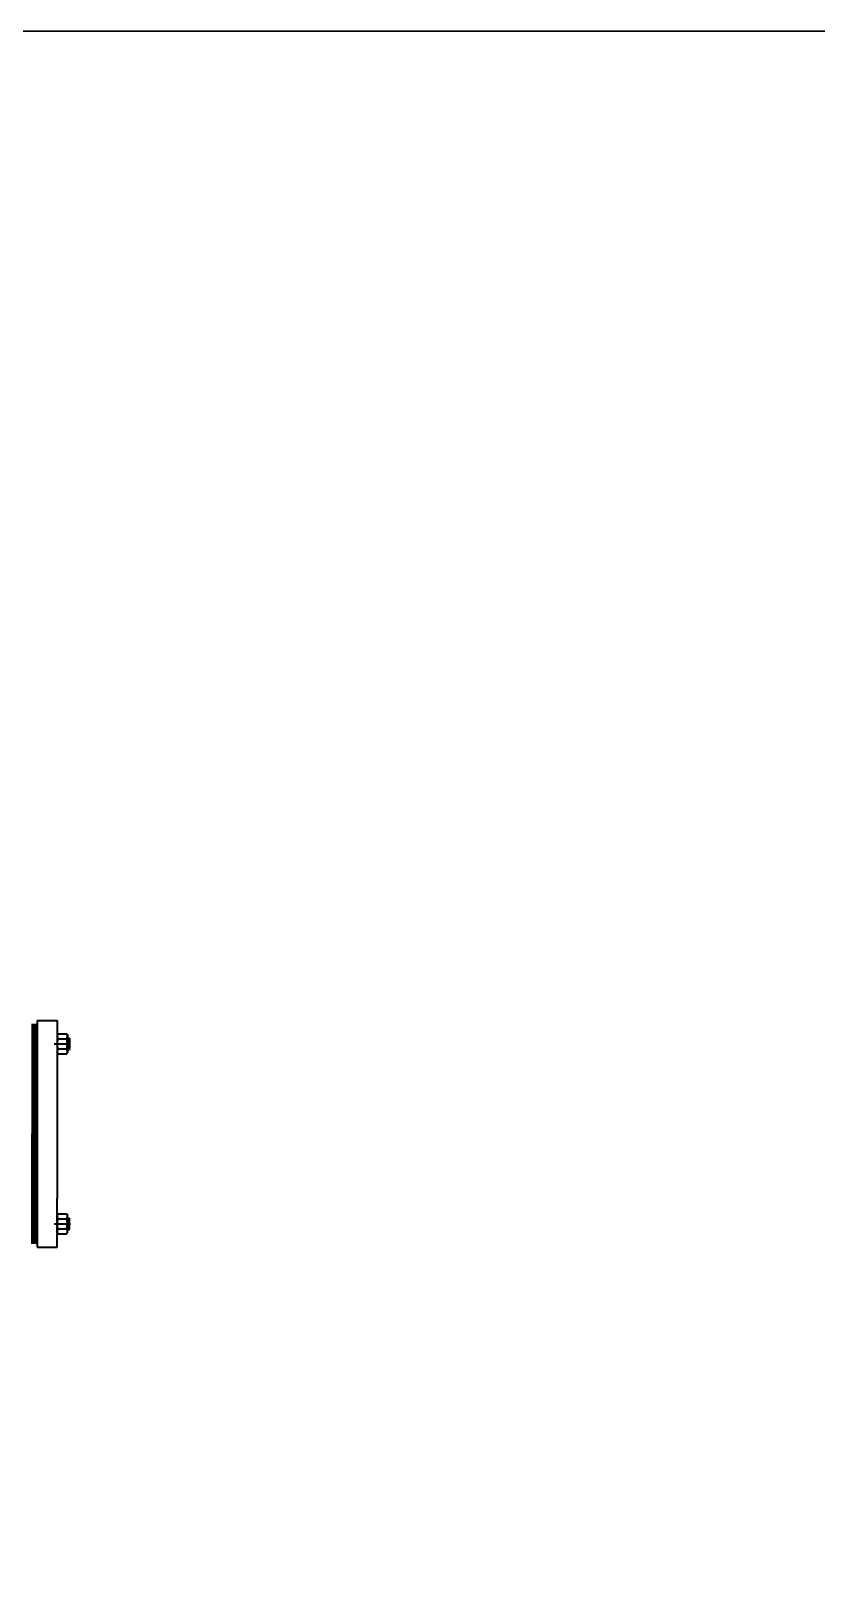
# Model space of a CAD drawing. Header units: millimetres. Extents: x 1235 to 3468, y -658 to 307.
# Drawn here: x 1470.7 to 1536.4, y -253.3 to -123.5 of the extents above; entities that cross this region are included whole.
import ezdxf

# ---------------------------------------------------------------- set-up
doc = ezdxf.new("R2010")
doc.units = ezdxf.units.MM
doc.linetypes.add('AM_ISO08W050x2', pattern=[9, 6, -0.75, 1.5, -0.75])
doc.layers.add('AM_0', color=7, linetype='Continuous', lineweight=30)
doc.layers.add('AM_6', color=2, linetype='Continuous', lineweight=35)

msp = doc.modelspace()

# ---------------------------------------------------------------- linework, layer by layer
at = {"layer": 'AM_0'}
msp.add_lwpolyline([(1235.043, -123.504), (1698.2, -123.504), (1698.2, -423.121), (1235.043, -423.121)], close=True, dxfattribs=at)
at = {"layer": 'AM_6', "linetype": 'Continuous'}
for p, q in [((1471.167, -206.276), (1472.843, -206.276)), ((1471.167, -206.276), (1471.167, -225.248)), ((1472.843, -206.276), (1472.843, -221.18)), ((1470.751, -206.569), (1470.751, -215.762)), ((1470.883, -206.569), (1470.883, -215.762)), ((1471.034, -206.569), (1471.034, -215.762)), ((1473.877, -207.748), (1473.877, -208.713)), ((1470.751, -224.955), (1470.751, -215.762)), ((1470.883, -224.955), (1470.883, -215.762)), ((1471.034, -224.955), (1471.034, -215.762)), ((1472.843, -225.248), (1472.843, -221.18)), ((1473.877, -223.776), (1473.877, -222.811)), ((1471.167, -225.248), (1472.843, -225.248))]:
    msp.add_line(p, q, dxfattribs=at)
at = {"layer": 'AM_6'}
for p, q in [((1472.907, -207.402), (1472.843, -207.513)), ((1472.843, -207.513), (1472.843, -208.953)), ((1472.907, -207.402), (1473.642, -207.402)), ((1473.642, -207.402), (1473.707, -207.513)), ((1473.707, -207.513), (1473.707, -208.953)), ((1472.907, -207.818), (1473.642, -207.818)), ((1472.907, -208.649), (1473.642, -208.649)), ((1473.707, -207.753), (1473.877, -207.753)), ((1473.707, -207.839), (1473.877, -207.839)), ((1473.707, -208.628), (1473.877, -208.628)), ((1473.707, -208.713), (1473.877, -208.713)), ((1472.907, -209.065), (1472.843, -208.953)), ((1472.907, -209.065), (1473.642, -209.065)), ((1473.642, -209.065), (1473.707, -208.953)), ((1472.907, -222.459), (1472.843, -222.571)), ((1472.843, -224.011), (1472.843, -222.571)), ((1472.907, -222.459), (1473.642, -222.459)), ((1472.907, -222.875), (1473.642, -222.875)), ((1473.642, -222.459), (1473.707, -222.571)), ((1473.707, -224.011), (1473.707, -222.571)), ((1473.707, -222.811), (1473.877, -222.811)), ((1473.707, -222.897), (1473.877, -222.897)), ((1472.907, -224.122), (1472.843, -224.011)), ((1472.907, -223.707), (1473.642, -223.707)), ((1472.907, -224.122), (1473.642, -224.122)), ((1473.642, -224.122), (1473.707, -224.011)), ((1473.707, -223.685), (1473.877, -223.685)), ((1473.707, -223.771), (1473.877, -223.771))]:
    msp.add_line(p, q, dxfattribs=at)
at = {"layer": 'AM_6', "linetype": 'AM_ISO08W050x2'}
for p, q in [((1472.603, -208.233), (1473.947, -208.233)), ((1472.603, -223.291), (1473.947, -223.291))]:
    msp.add_line(p, q, dxfattribs=at)
at = {"layer": 'AM_6'}
for centre, radius, start, end in [((1473.21, -207.61), 0.368, 154.43847, 214.43847), ((1473.339, -207.61), 0.368, 325.56153, 25.56153), ((1474.217, -208.233), 1.374, 162.38303, 197.61697), ((1473.21, -208.857), 0.368, 145.56153, 205.56153), ((1472.333, -208.233), 1.374, 342.38303, 17.61697), ((1473.339, -208.857), 0.368, 334.43847, 34.43847), ((1473.21, -222.667), 0.368, 154.43847, 214.43847), ((1474.217, -223.291), 1.374, 162.38303, 197.61697), ((1473.339, -222.667), 0.368, 325.56153, 25.56153), ((1472.333, -223.291), 1.374, 342.38303, 17.61697), ((1473.21, -223.915), 0.368, 145.56153, 205.56153), ((1473.339, -223.915), 0.368, 334.43847, 34.43847)]:
    msp.add_arc(centre, radius, start, end, dxfattribs=at)

doc.saveas('drawing.dxf')
